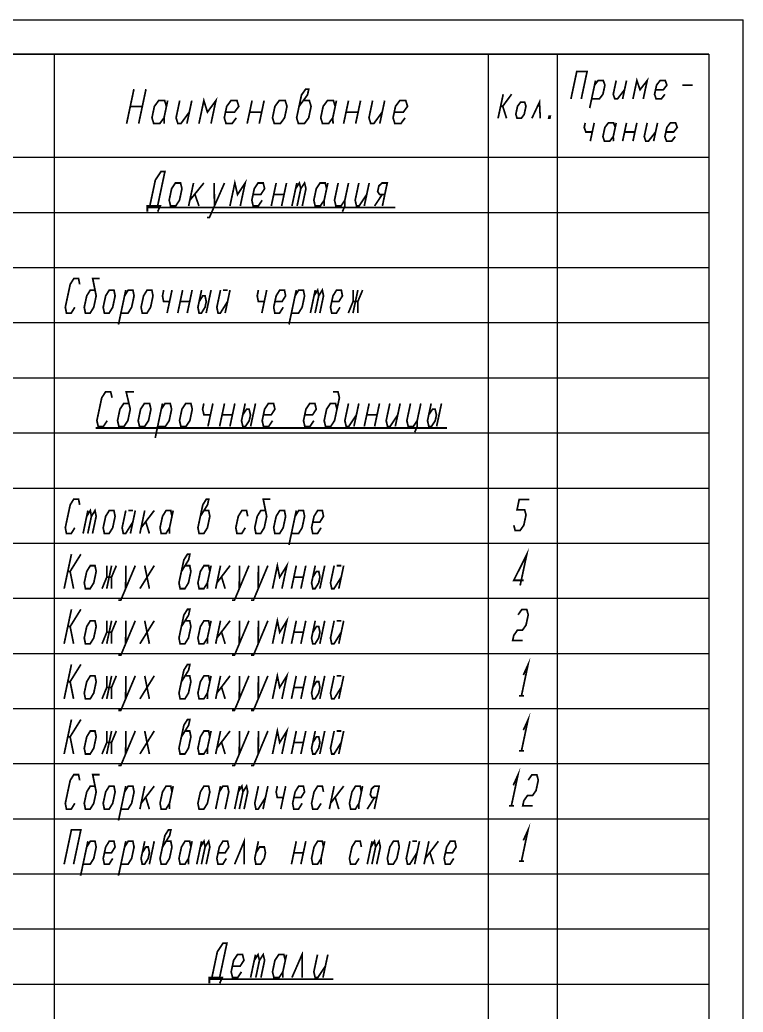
# Model space of a CAD drawing. Header units: millimetres. Extents: x 0 to 210, y 0 to 297.
# Drawn here: x 105 to 210, y 153 to 297 of the extents above; entities that cross this region are included whole.
import ezdxf

# ---------------------------------------------------------------- set-up
doc = ezdxf.new("R2010")
doc.units = ezdxf.units.MM
doc.header["$LTSCALE"] = 19.36
doc.layers.get('0').update_dxf_attribs({"linetype": 'CONTINUOUS'})

msp = doc.modelspace()

# ---------------------------------------------------------------- linework, layer by layer
at = {"color": 7, "linetype": 'CONTINUOUS'}
for p, q in [((0, 297), (210, 297)), ((210, 0), (210, 297)), ((205, 292), (20, 292)), ((20, 292), (205, 292)), ((110, 292), (110, 53)), ((173, 292), (173, 53)), ((183, 292), (183, 53)), ((205, 292), (205, 53)), ((205, 292), (205, 5)), ((205, 277), (20, 277)), ((205, 269), (20, 269)), ((205, 269), (20, 269)), ((110, 269), (110, 45)), ((173, 269), (173, 45)), ((183, 269), (183, 45)), ((205, 269), (205, 45)), ((205, 261), (20, 261)), ((205, 261), (20, 261)), ((205, 253), (20, 253)), ((205, 253), (20, 253)), ((205, 245), (20, 245)), ((205, 245), (20, 245)), ((205, 237), (20, 237)), ((205, 237), (20, 237)), ((205, 229), (20, 229)), ((205, 229), (20, 229)), ((205, 221), (20, 221)), ((205, 221), (20, 221)), ((205, 213), (20, 213)), ((205, 213), (20, 213)), ((205, 205), (20, 205)), ((205, 205), (20, 205)), ((205, 197), (20, 197)), ((205, 197), (20, 197)), ((205, 189), (20, 189)), ((205, 189), (20, 189)), ((205, 181), (20, 181)), ((205, 181), (20, 181)), ((205, 173), (20, 173)), ((205, 173), (20, 173)), ((205, 165), (20, 165)), ((205, 165), (20, 165)), ((205, 157), (20, 157)), ((205, 157), (20, 157))]:
    msp.add_line(p, q, dxfattribs=at)
at = {"color": 2, "linetype": 'CONTINUOUS', "const_width": 0.25}
for points in [[(185, 285.52), (185.85, 289.52), (187.35, 289.52), (186.5, 285.52)], [(187.72, 284.19), (188.57, 288.19)], [(188, 285.52), (189.12, 285.52), (189.64, 286.19), (189.93, 287.52), (189.69, 288.19), (188.94, 288.19), (188.43, 287.52)], [(191.57, 288.19), (191.14, 286.19), (191.38, 285.52), (191.75, 285.52), (192.78, 286.86)], [(193.07, 288.19), (192.5, 285.52)], [(194, 285.52), (194.57, 288.19), (195.03, 286.86), (196.07, 288.19), (195.5, 285.52)], [(197.28, 286.86), (198.41, 286.86), (198.93, 287.52), (198.69, 288.19), (197.94, 288.19), (197.43, 287.52), (197.14, 286.19), (197.37, 285.52), (198.12, 285.52), (198.64, 286.19)], [(120.5, 281.94), (121.56, 286.94)], [(123.31, 286.94), (122.25, 281.94)], [(145.53, 284.44), (146.76, 286.11), (146.94, 286.94), (146.5, 286.94), (145.89, 286.11), (145.18, 282.78), (145.44, 281.94), (146.31, 281.94), (146.93, 282.78), (147.28, 284.44), (147.02, 285.28), (146.15, 285.28)], [(201.18, 287.52), (202.68, 287.52)], [(126.28, 284.44), (126.02, 285.28), (125.15, 285.28), (124.53, 284.44), (124.18, 282.78), (124.44, 281.94), (125.31, 281.94), (125.93, 282.78)], [(126.46, 285.28), (125.93, 282.78), (125.97, 281.94)], [(128.21, 285.28), (127.68, 282.78), (127.94, 281.94), (128.38, 281.94), (129.6, 283.61)], [(129.96, 285.28), (129.25, 281.94)], [(131, 281.94), (131.71, 285.28), (132.23, 283.61), (133.46, 285.28), (132.75, 281.94)], [(134.85, 283.61), (136.17, 283.61), (136.78, 284.44), (136.52, 285.28), (135.65, 285.28), (135.03, 284.44), (134.68, 282.78), (134.94, 281.94), (135.81, 281.94), (136.43, 282.78)], [(138, 281.94), (138.71, 285.28)], [(140.46, 285.28), (139.75, 281.94)], [(141.68, 282.78), (141.94, 281.94), (142.81, 281.94), (143.43, 282.78), (143.78, 284.44), (143.52, 285.28), (142.65, 285.28), (142.03, 284.44), (141.68, 282.78)], [(150.78, 284.44), (150.52, 285.28), (149.65, 285.28), (149.03, 284.44), (148.68, 282.78), (148.94, 281.94), (149.81, 281.94), (150.43, 282.78)], [(150.96, 285.28), (150.43, 282.78), (150.47, 281.94)], [(152, 281.94), (152.71, 285.28)], [(154.46, 285.28), (153.75, 281.94)], [(156.21, 285.28), (155.68, 282.78), (155.94, 281.94), (156.38, 281.94), (157.6, 283.61)], [(157.96, 285.28), (157.25, 281.94)], [(159.35, 283.61), (160.67, 283.61), (161.28, 284.44), (161.02, 285.28), (160.15, 285.28), (159.53, 284.44), (159.18, 282.78), (159.44, 281.94), (160.31, 281.94), (160.93, 282.78)], [(174.42, 282.71), (175.17, 286.21)], [(174.8, 284.46), (175.1, 284.46), (176.39, 286.21)], [(179.33, 282.71), (180.43, 285.04), (180.55, 282.71)], [(121.03, 284.44), (122.78, 284.44)], [(175.65, 282.71), (175.1, 284.46)], [(177, 283.29), (177.18, 282.71), (177.79, 282.71), (178.22, 283.29), (178.47, 284.46), (178.29, 285.04), (177.68, 285.04), (177.25, 284.46), (177, 283.29)], [(138.35, 283.61), (140.1, 283.61)], [(152.35, 283.61), (154.1, 283.61)], [(181.93, 282.71), (181.77, 282.71), (181.84, 283), (181.99, 283), (181.93, 282.71)], [(187.07, 282.05), (186.93, 281.39), (187.16, 280.72), (188.1, 280.72)], [(188.38, 282.05), (187.81, 279.39)], [(191.43, 281.39), (191.19, 282.05), (190.44, 282.05), (189.93, 281.39), (189.64, 280.05), (189.87, 279.39), (190.63, 279.39), (191.14, 280.05)], [(191.57, 282.05), (191.14, 280.05), (191.19, 279.39)], [(192.5, 279.39), (193.07, 282.05)], [(194.57, 282.05), (194, 279.39)], [(196.07, 282.05), (195.64, 280.05), (195.87, 279.39), (196.25, 279.39), (197.28, 280.72)], [(197.57, 282.05), (197, 279.39)], [(198.78, 280.72), (199.91, 280.72), (200.43, 281.39), (200.19, 282.05), (199.44, 282.05), (198.93, 281.39), (198.64, 280.05), (198.88, 279.39), (199.63, 279.39), (200.14, 280.05)], [(192.78, 280.72), (194.28, 280.72)], [(123.87, 269.99), (124.67, 273.74), (125.5, 274.99), (126.06, 274.99), (125, 269.99)], [(135.5, 269.99), (136.21, 273.32), (136.6, 271.65), (137.71, 273.32), (137, 269.99)], [(126.68, 270.82), (126.88, 269.99), (127.63, 269.99), (128.18, 270.82), (128.53, 272.49), (128.33, 273.32), (127.58, 273.32), (127.03, 272.49), (126.68, 270.82)], [(130.21, 273.32), (129.5, 269.99)], [(129.68, 270.82), (131.71, 273.32)], [(132.15, 268.32), (132.52, 268.32), (134.71, 273.32)], [(133.21, 273.32), (133.25, 269.99)], [(138.85, 271.65), (139.98, 271.65), (140.53, 272.49), (140.33, 273.32), (139.58, 273.32), (139.03, 272.49), (138.68, 270.82), (138.87, 269.99), (139.62, 269.99), (140.18, 270.82)], [(141.5, 269.99), (142.21, 273.32)], [(143.71, 273.32), (143, 269.99)], [(144.5, 269.99), (145.21, 273.32)], [(145.03, 272.49), (145.58, 273.32), (145.78, 272.49), (145.25, 269.99)], [(145.78, 272.49), (146.33, 273.32), (146.53, 272.49), (146, 269.99)], [(149.53, 272.49), (149.33, 273.32), (148.58, 273.32), (148.03, 272.49), (147.68, 270.82), (147.87, 269.99), (148.62, 269.99), (149.18, 270.82)], [(149.71, 273.32), (149.18, 270.82), (149.19, 269.99)], [(151.21, 273.32), (150.68, 270.82), (150.88, 269.99), (151.63, 269.99), (152.18, 270.82), (152.19, 269.99), (151.82, 269.15)], [(152.71, 273.32), (152.18, 270.82)], [(154.21, 273.32), (153.68, 270.82), (153.87, 269.99), (154.25, 269.99), (155.35, 271.65)], [(155.71, 273.32), (155, 269.99)], [(157.63, 269.99), (158.33, 273.32), (157.58, 273.32), (157.12, 272.9), (156.94, 272.07), (157.23, 271.65), (157.98, 271.65)], [(130.42, 271.65), (131, 269.99)], [(141.85, 271.65), (143.35, 271.65)], [(156.5, 269.99), (157.6, 271.65)], [(123.51, 269.15), (123.5, 269.99), (125.38, 269.99), (125.01, 269.15)], [(123.5, 269.76), (159.5, 269.76)], [(113.69, 258.61), (113.52, 259.44), (112.83, 259.44), (112.31, 258.61), (111.6, 255.28), (111.77, 254.44), (112.46, 254.44), (112.98, 255.28)], [(115.91, 257.78), (115.23, 257.78), (114.71, 256.94), (114.35, 255.28), (114.52, 254.44), (115.21, 254.44), (115.73, 255.28), (116.08, 256.94), (115.58, 259.44), (116.61, 259.44)], [(117.1, 255.28), (117.27, 254.44), (117.96, 254.44), (118.48, 255.28), (118.83, 256.94), (118.66, 257.78), (117.98, 257.78), (117.46, 256.94), (117.1, 255.28)], [(119.32, 252.78), (120.38, 257.78)], [(119.68, 254.44), (120.71, 254.44), (121.23, 255.28), (121.58, 256.94), (121.41, 257.78), (120.73, 257.78), (120.21, 256.94)], [(122.6, 255.28), (122.77, 254.44), (123.46, 254.44), (123.98, 255.28), (124.33, 256.94), (124.16, 257.78), (123.48, 257.78), (122.96, 256.94), (122.6, 255.28)], [(125.88, 257.78), (125.71, 256.94), (125.87, 256.11), (126.73, 256.11)], [(127.09, 257.78), (126.38, 254.44)], [(127.93, 254.44), (128.63, 257.78)], [(130.01, 257.78), (129.3, 254.44)], [(131.38, 257.78), (130.85, 255.28), (131.02, 254.44), (131.36, 254.44), (131.88, 255.28), (132.06, 256.11), (131.89, 256.94), (131.55, 256.94), (131.03, 256.11)], [(132.76, 257.78), (132.05, 254.44)], [(134.13, 257.78), (133.6, 255.28), (133.77, 254.44), (134.11, 254.44), (135.15, 256.11)], [(134.48, 257.78), (135.16, 257.78)], [(135.51, 257.78), (134.8, 254.44)], [(139.63, 257.78), (139.46, 256.94), (139.62, 256.11), (140.48, 256.11)], [(140.84, 257.78), (140.13, 254.44)], [(142.03, 256.11), (143.06, 256.11), (143.58, 256.94), (143.41, 257.78), (142.73, 257.78), (142.21, 256.94), (141.85, 255.28), (142.02, 254.44), (142.71, 254.44), (143.23, 255.28)], [(144.07, 252.78), (145.13, 257.78)], [(144.43, 254.44), (145.46, 254.44), (145.98, 255.28), (146.33, 256.94), (146.16, 257.78), (145.48, 257.78), (144.96, 256.94)], [(147.18, 254.44), (147.88, 257.78)], [(147.71, 256.94), (148.23, 257.78), (148.39, 256.94), (147.86, 254.44)], [(148.39, 256.94), (148.91, 257.78), (149.08, 256.94), (148.55, 254.44)], [(150.28, 256.11), (151.31, 256.11), (151.83, 256.94), (151.66, 257.78), (150.98, 257.78), (150.46, 256.94), (150.1, 255.28), (150.27, 254.44), (150.96, 254.44), (151.48, 255.28)], [(152.68, 254.44), (153.37, 256.11), (153.38, 257.78)], [(154.07, 257.78), (153.36, 254.44)], [(154.76, 257.78), (154.06, 256.11), (154.05, 254.44)], [(128.28, 256.11), (129.65, 256.11)], [(153.37, 256.11), (154.06, 256.11)], [(118.39, 242.15), (118.19, 242.99), (117.44, 242.99), (116.89, 242.15), (116.18, 238.82), (116.38, 237.99), (117.13, 237.99), (117.68, 238.82)], [(120.83, 241.32), (120.08, 241.32), (119.53, 240.49), (119.18, 238.82), (119.38, 237.99), (120.12, 237.99), (120.68, 238.82), (121.03, 240.49), (120.44, 242.99), (121.56, 242.99)], [(151.03, 240.49), (150.83, 241.32), (150.08, 241.32), (149.53, 240.49), (149.18, 238.82), (149.38, 237.99), (150.13, 237.99), (150.68, 238.82), (151.39, 242.15), (151.19, 242.99), (150.44, 242.99)], [(122.18, 238.82), (122.37, 237.99), (123.12, 237.99), (123.68, 238.82), (124.03, 240.49), (123.83, 241.32), (123.08, 241.32), (122.53, 240.49), (122.18, 238.82)], [(124.65, 236.32), (125.71, 241.32)], [(125, 237.99), (126.13, 237.99), (126.68, 238.82), (127.03, 240.49), (126.83, 241.32), (126.08, 241.32), (125.53, 240.49)], [(128.18, 238.82), (128.38, 237.99), (129.12, 237.99), (129.68, 238.82), (130.03, 240.49), (129.83, 241.32), (129.08, 241.32), (128.53, 240.49), (128.18, 238.82)], [(131.71, 241.32), (131.53, 240.49), (131.73, 239.65), (132.67, 239.65)], [(133.02, 241.32), (132.31, 237.99)], [(134, 237.99), (134.71, 241.32)], [(136.21, 241.32), (135.5, 237.99)], [(137.71, 241.32), (137.18, 238.82), (137.37, 237.99), (137.75, 237.99), (138.3, 238.82), (138.48, 239.65), (138.28, 240.49), (137.91, 240.49), (137.35, 239.65)], [(139.21, 241.32), (138.5, 237.99)], [(140.35, 239.65), (141.48, 239.65), (142.03, 240.49), (141.83, 241.32), (141.08, 241.32), (140.53, 240.49), (140.18, 238.82), (140.37, 237.99), (141.13, 237.99), (141.68, 238.82)], [(146.35, 239.65), (147.48, 239.65), (148.03, 240.49), (147.83, 241.32), (147.08, 241.32), (146.53, 240.49), (146.18, 238.82), (146.37, 237.99), (147.12, 237.99), (147.68, 238.82)], [(152.71, 241.32), (152.18, 238.82), (152.38, 237.99), (152.75, 237.99), (153.85, 239.65)], [(154.21, 241.32), (153.5, 237.99)], [(155, 237.99), (155.71, 241.32)], [(157.21, 241.32), (156.5, 237.99)], [(158.71, 241.32), (158.18, 238.82), (158.38, 237.99), (158.75, 237.99), (159.85, 239.65)], [(160.21, 241.32), (159.5, 237.99)], [(161.71, 241.32), (161.18, 238.82), (161.38, 237.99), (162.12, 237.99), (162.68, 238.82), (162.69, 237.99), (162.32, 237.15)], [(163.21, 241.32), (162.68, 238.82)], [(164.71, 241.32), (164.18, 238.82), (164.37, 237.99), (164.75, 237.99), (165.3, 238.82), (165.48, 239.65), (165.28, 240.49), (164.91, 240.49), (164.35, 239.65)], [(166.21, 241.32), (165.5, 237.99)], [(134.35, 239.65), (135.85, 239.65)], [(155.35, 239.65), (156.85, 239.65)], [(116, 237.76), (167, 237.76)], [(113.69, 226.61), (113.52, 227.44), (112.83, 227.44), (112.31, 226.61), (111.6, 223.28), (111.77, 222.44), (112.46, 222.44), (112.98, 223.28)], [(131.21, 224.94), (132.25, 226.61), (132.43, 227.44), (132.08, 227.44), (131.56, 226.61), (130.85, 223.28), (131.02, 222.44), (131.71, 222.44), (132.23, 223.28), (132.58, 224.94), (132.41, 225.78), (131.73, 225.78)], [(140.66, 225.78), (139.98, 225.78), (139.46, 224.94), (139.1, 223.28), (139.27, 222.44), (139.96, 222.44), (140.48, 223.28), (140.83, 224.94), (140.33, 227.44), (141.36, 227.44)], [(176.7, 223.65), (176.9, 222.9), (177.63, 222.9), (178.16, 223.65), (178.48, 225.15), (178.27, 225.9), (177.18, 225.9), (177.49, 227.4), (178.96, 227.4)], [(114.18, 222.44), (114.88, 225.78)], [(114.71, 224.94), (115.23, 225.78), (115.39, 224.94), (114.86, 222.44)], [(115.39, 224.94), (115.91, 225.78), (116.08, 224.94), (115.55, 222.44)], [(117.1, 223.28), (117.27, 222.44), (117.96, 222.44), (118.48, 223.28), (118.83, 224.94), (118.66, 225.78), (117.98, 225.78), (117.46, 224.94), (117.1, 223.28)], [(120.38, 225.78), (119.85, 223.28), (120.02, 222.44), (120.36, 222.44), (121.4, 224.11)], [(120.73, 225.78), (121.41, 225.78)], [(121.76, 225.78), (121.05, 222.44)], [(123.13, 225.78), (122.43, 222.44)], [(122.6, 223.28), (124.51, 225.78)], [(127.08, 224.94), (126.91, 225.78), (126.23, 225.78), (125.71, 224.94), (125.35, 223.28), (125.52, 222.44), (126.21, 222.44), (126.73, 223.28)], [(127.26, 225.78), (126.73, 223.28), (126.72, 222.44)], [(138.08, 224.94), (137.91, 225.78), (137.23, 225.78), (136.71, 224.94), (136.35, 223.28), (136.52, 222.44), (137.21, 222.44), (137.73, 223.28)], [(141.85, 223.28), (142.02, 222.44), (142.71, 222.44), (143.23, 223.28), (143.58, 224.94), (143.41, 225.78), (142.73, 225.78), (142.21, 224.94), (141.85, 223.28)], [(144.07, 220.78), (145.13, 225.78)], [(144.43, 222.44), (145.46, 222.44), (145.98, 223.28), (146.33, 224.94), (146.16, 225.78), (145.48, 225.78), (144.96, 224.94)], [(147.53, 224.11), (148.56, 224.11), (149.08, 224.94), (148.91, 225.78), (148.23, 225.78), (147.71, 224.94), (147.35, 223.28), (147.52, 222.44), (148.21, 222.44), (148.73, 223.28)], [(123.29, 224.11), (123.8, 222.44)], [(111.43, 214.44), (112.49, 219.44)], [(111.96, 216.94), (112.3, 216.94), (113.86, 219.44)], [(128.46, 216.94), (129.5, 218.61), (129.68, 219.44), (129.33, 219.44), (128.81, 218.61), (128.1, 215.28), (128.27, 214.44), (128.96, 214.44), (129.48, 215.28), (129.83, 216.94), (129.66, 217.78), (128.98, 217.78)], [(177.63, 214.9), (178.59, 219.4), (176.7, 215.65), (178.16, 215.65)], [(114.35, 215.28), (114.52, 214.44), (115.21, 214.44), (115.73, 215.28), (116.08, 216.94), (115.91, 217.78), (115.23, 217.78), (114.71, 216.94), (114.35, 215.28)], [(116.93, 214.44), (117.62, 216.11), (117.63, 217.78)], [(118.32, 217.78), (117.61, 214.44)], [(119.01, 217.78), (118.31, 216.11), (118.3, 214.44)], [(119.32, 212.78), (119.66, 212.78), (121.76, 217.78)], [(120.38, 217.78), (120.36, 214.44)], [(122.43, 214.44), (124.51, 217.78)], [(123.13, 217.78), (123.8, 214.44)], [(132.58, 216.94), (132.41, 217.78), (131.73, 217.78), (131.21, 216.94), (130.85, 215.28), (131.02, 214.44), (131.71, 214.44), (132.23, 215.28)], [(132.76, 217.78), (132.23, 215.28), (132.22, 214.44)], [(134.13, 217.78), (133.43, 214.44)], [(133.6, 215.28), (135.51, 217.78)], [(135.82, 212.78), (136.16, 212.78), (138.26, 217.78)], [(136.88, 217.78), (136.86, 214.44)], [(138.57, 212.78), (138.91, 212.78), (141.01, 217.78)], [(139.63, 217.78), (139.61, 214.44)], [(141.68, 214.44), (142.38, 217.78), (142.72, 216.11), (143.76, 217.78), (143.05, 214.44)], [(144.43, 214.44), (145.13, 217.78)], [(146.51, 217.78), (145.8, 214.44)], [(147.88, 217.78), (147.35, 215.28), (147.52, 214.44), (147.86, 214.44), (148.38, 215.28), (148.56, 216.11), (148.39, 216.94), (148.05, 216.94), (147.53, 216.11)], [(149.26, 217.78), (148.55, 214.44)], [(150.63, 217.78), (150.1, 215.28), (150.27, 214.44), (150.61, 214.44), (151.65, 216.11)], [(150.98, 217.78), (151.66, 217.78)], [(152.01, 217.78), (151.3, 214.44)], [(112.8, 214.44), (112.3, 216.94)], [(117.62, 216.11), (118.31, 216.11)], [(134.29, 216.11), (134.8, 214.44)], [(144.78, 216.11), (146.15, 216.11)], [(111.43, 206.44), (112.49, 211.44)], [(111.96, 208.94), (112.3, 208.94), (113.86, 211.44)], [(128.46, 208.94), (129.5, 210.61), (129.68, 211.44), (129.33, 211.44), (128.81, 210.61), (128.1, 207.28), (128.27, 206.44), (128.96, 206.44), (129.48, 207.28), (129.83, 208.94), (129.66, 209.78), (128.98, 209.78)], [(141.68, 206.44), (142.38, 209.78), (142.72, 208.11), (143.76, 209.78), (143.05, 206.44)], [(177.33, 210.65), (177.86, 211.4), (178.59, 211.4), (178.8, 210.65), (178.48, 209.15), (177.95, 208.4), (177.22, 208.4), (176.7, 207.65), (176.54, 206.9), (178, 206.9)], [(112.8, 206.44), (112.3, 208.94)], [(114.35, 207.28), (114.52, 206.44), (115.21, 206.44), (115.73, 207.28), (116.08, 208.94), (115.91, 209.78), (115.23, 209.78), (114.71, 208.94), (114.35, 207.28)], [(116.93, 206.44), (117.62, 208.11), (117.63, 209.78)], [(118.32, 209.78), (117.61, 206.44)], [(119.01, 209.78), (118.31, 208.11), (118.3, 206.44)], [(119.32, 204.78), (119.66, 204.78), (121.76, 209.78)], [(120.38, 209.78), (120.36, 206.44)], [(122.43, 206.44), (124.51, 209.78)], [(123.13, 209.78), (123.8, 206.44)], [(132.58, 208.94), (132.41, 209.78), (131.73, 209.78), (131.21, 208.94), (130.85, 207.28), (131.02, 206.44), (131.71, 206.44), (132.23, 207.28)], [(132.76, 209.78), (132.23, 207.28), (132.22, 206.44)], [(134.13, 209.78), (133.43, 206.44)], [(133.6, 207.28), (135.51, 209.78)], [(135.82, 204.78), (136.16, 204.78), (138.26, 209.78)], [(136.88, 209.78), (136.86, 206.44)], [(138.57, 204.78), (138.91, 204.78), (141.01, 209.78)], [(139.63, 209.78), (139.61, 206.44)], [(144.43, 206.44), (145.13, 209.78)], [(146.51, 209.78), (145.8, 206.44)], [(147.88, 209.78), (147.35, 207.28), (147.52, 206.44), (147.86, 206.44), (148.38, 207.28), (148.56, 208.11), (148.39, 208.94), (148.05, 208.94), (147.53, 208.11)], [(149.26, 209.78), (148.55, 206.44)], [(150.63, 209.78), (150.1, 207.28), (150.27, 206.44), (150.61, 206.44), (151.65, 208.11)], [(150.98, 209.78), (151.66, 209.78)], [(152.01, 209.78), (151.3, 206.44)], [(117.62, 208.11), (118.31, 208.11)], [(134.29, 208.11), (134.8, 206.44)], [(144.78, 208.11), (146.15, 208.11)], [(111.43, 198.44), (112.49, 203.44)], [(111.96, 200.94), (112.3, 200.94), (113.86, 203.44)], [(128.46, 200.94), (129.5, 202.61), (129.68, 203.44), (129.33, 203.44), (128.81, 202.61), (128.1, 199.28), (128.27, 198.44), (128.96, 198.44), (129.48, 199.28), (129.83, 200.94), (129.66, 201.78), (128.98, 201.78)], [(178.09, 201.9), (178.77, 203.4), (177.82, 198.9)], [(114.35, 199.28), (114.52, 198.44), (115.21, 198.44), (115.73, 199.28), (116.08, 200.94), (115.91, 201.78), (115.23, 201.78), (114.71, 200.94), (114.35, 199.28)], [(116.93, 198.44), (117.62, 200.11), (117.63, 201.78)], [(118.32, 201.78), (117.61, 198.44)], [(119.01, 201.78), (118.31, 200.11), (118.3, 198.44)], [(119.32, 196.78), (119.66, 196.78), (121.76, 201.78)], [(120.38, 201.78), (120.36, 198.44)], [(122.43, 198.44), (124.51, 201.78)], [(123.13, 201.78), (123.8, 198.44)], [(132.58, 200.94), (132.41, 201.78), (131.73, 201.78), (131.21, 200.94), (130.85, 199.28), (131.02, 198.44), (131.71, 198.44), (132.23, 199.28)], [(132.76, 201.78), (132.23, 199.28), (132.22, 198.44)], [(134.13, 201.78), (133.43, 198.44)], [(133.6, 199.28), (135.51, 201.78)], [(135.82, 196.78), (136.16, 196.78), (138.26, 201.78)], [(136.88, 201.78), (136.86, 198.44)], [(138.57, 196.78), (138.91, 196.78), (141.01, 201.78)], [(139.63, 201.78), (139.61, 198.44)], [(141.68, 198.44), (142.38, 201.78), (142.72, 200.11), (143.76, 201.78), (143.05, 198.44)], [(144.43, 198.44), (145.13, 201.78)], [(146.51, 201.78), (145.8, 198.44)], [(147.88, 201.78), (147.35, 199.28), (147.52, 198.44), (147.86, 198.44), (148.38, 199.28), (148.56, 200.11), (148.39, 200.94), (148.05, 200.94), (147.53, 200.11)], [(149.26, 201.78), (148.55, 198.44)], [(150.63, 201.78), (150.1, 199.28), (150.27, 198.44), (150.61, 198.44), (151.65, 200.11)], [(150.98, 201.78), (151.66, 201.78)], [(152.01, 201.78), (151.3, 198.44)], [(112.8, 198.44), (112.3, 200.94)], [(117.62, 200.11), (118.31, 200.11)], [(134.29, 200.11), (134.8, 198.44)], [(144.78, 200.11), (146.15, 200.11)], [(177.45, 198.9), (178.18, 198.9)], [(178.09, 193.9), (178.77, 195.4), (177.82, 190.9)], [(111.43, 190.44), (112.49, 195.44)], [(111.96, 192.94), (112.3, 192.94), (113.86, 195.44)], [(128.46, 192.94), (129.5, 194.61), (129.68, 195.44), (129.33, 195.44), (128.81, 194.61), (128.1, 191.28), (128.27, 190.44), (128.96, 190.44), (129.48, 191.28), (129.83, 192.94), (129.66, 193.78), (128.98, 193.78)], [(141.68, 190.44), (142.38, 193.78), (142.72, 192.11), (143.76, 193.78), (143.05, 190.44)], [(112.8, 190.44), (112.3, 192.94)], [(114.35, 191.28), (114.52, 190.44), (115.21, 190.44), (115.73, 191.28), (116.08, 192.94), (115.91, 193.78), (115.23, 193.78), (114.71, 192.94), (114.35, 191.28)], [(116.93, 190.44), (117.62, 192.11), (117.63, 193.78)], [(118.32, 193.78), (117.61, 190.44)], [(119.01, 193.78), (118.31, 192.11), (118.3, 190.44)], [(119.32, 188.78), (119.66, 188.78), (121.76, 193.78)], [(120.38, 193.78), (120.36, 190.44)], [(122.43, 190.44), (124.51, 193.78)], [(123.13, 193.78), (123.8, 190.44)], [(132.58, 192.94), (132.41, 193.78), (131.73, 193.78), (131.21, 192.94), (130.85, 191.28), (131.02, 190.44), (131.71, 190.44), (132.23, 191.28)], [(132.76, 193.78), (132.23, 191.28), (132.22, 190.44)], [(134.13, 193.78), (133.43, 190.44)], [(133.6, 191.28), (135.51, 193.78)], [(135.82, 188.78), (136.16, 188.78), (138.26, 193.78)], [(136.88, 193.78), (136.86, 190.44)], [(138.57, 188.78), (138.91, 188.78), (141.01, 193.78)], [(139.63, 193.78), (139.61, 190.44)], [(144.43, 190.44), (145.13, 193.78)], [(146.51, 193.78), (145.8, 190.44)], [(147.88, 193.78), (147.35, 191.28), (147.52, 190.44), (147.86, 190.44), (148.38, 191.28), (148.56, 192.11), (148.39, 192.94), (148.05, 192.94), (147.53, 192.11)], [(149.26, 193.78), (148.55, 190.44)], [(150.63, 193.78), (150.1, 191.28), (150.27, 190.44), (150.61, 190.44), (151.65, 192.11)], [(150.98, 193.78), (151.66, 193.78)], [(152.01, 193.78), (151.3, 190.44)], [(117.62, 192.11), (118.31, 192.11)], [(134.29, 192.11), (134.8, 190.44)], [(144.78, 192.11), (146.15, 192.11)], [(177.45, 190.9), (178.18, 190.9)], [(113.69, 186.61), (113.52, 187.44), (112.83, 187.44), (112.31, 186.61), (111.6, 183.28), (111.77, 182.44), (112.46, 182.44), (112.98, 183.28)], [(115.91, 185.78), (115.23, 185.78), (114.71, 184.94), (114.35, 183.28), (114.52, 182.44), (115.21, 182.44), (115.73, 183.28), (116.08, 184.94), (115.58, 187.44), (116.61, 187.44)], [(176.63, 185.9), (177.31, 187.4), (176.35, 182.9)], [(178.8, 186.65), (179.32, 187.4), (180.05, 187.4), (180.26, 186.65), (179.94, 185.15), (179.42, 184.4), (178.68, 184.4), (178.16, 183.65), (178, 182.9), (179.46, 182.9)], [(117.1, 183.28), (117.27, 182.44), (117.96, 182.44), (118.48, 183.28), (118.83, 184.94), (118.66, 185.78), (117.98, 185.78), (117.46, 184.94), (117.1, 183.28)], [(119.32, 180.78), (120.38, 185.78)], [(119.68, 182.44), (120.71, 182.44), (121.23, 183.28), (121.58, 184.94), (121.41, 185.78), (120.73, 185.78), (120.21, 184.94)], [(123.13, 185.78), (122.43, 182.44)], [(122.6, 183.28), (124.51, 185.78)], [(127.08, 184.94), (126.91, 185.78), (126.23, 185.78), (125.71, 184.94), (125.35, 183.28), (125.52, 182.44), (126.21, 182.44), (126.73, 183.28)], [(127.26, 185.78), (126.73, 183.28), (126.72, 182.44)], [(130.85, 183.28), (131.02, 182.44), (131.71, 182.44), (132.23, 183.28), (132.58, 184.94), (132.41, 185.78), (131.73, 185.78), (131.21, 184.94), (130.85, 183.28)], [(133.43, 182.44), (134.13, 185.78)], [(133.96, 184.94), (134.48, 185.78), (135.16, 185.78), (135.33, 184.94), (134.8, 182.44)], [(136.18, 182.44), (136.88, 185.78)], [(136.71, 184.94), (137.23, 185.78), (137.39, 184.94), (136.86, 182.44)], [(137.39, 184.94), (137.91, 185.78), (138.08, 184.94), (137.55, 182.44)], [(139.63, 185.78), (139.1, 183.28), (139.27, 182.44), (139.61, 182.44), (140.65, 184.11)], [(141.01, 185.78), (140.3, 182.44)], [(142.38, 185.78), (142.21, 184.94), (142.37, 184.11), (143.23, 184.11)], [(143.59, 185.78), (142.88, 182.44)], [(144.78, 184.11), (145.81, 184.11), (146.33, 184.94), (146.16, 185.78), (145.48, 185.78), (144.96, 184.94), (144.6, 183.28), (144.77, 182.44), (145.46, 182.44), (145.98, 183.28)], [(149.08, 184.94), (148.91, 185.78), (148.23, 185.78), (147.71, 184.94), (147.35, 183.28), (147.52, 182.44), (148.21, 182.44), (148.73, 183.28)], [(150.63, 185.78), (149.93, 182.44)], [(150.1, 183.28), (152.01, 185.78)], [(154.58, 184.94), (154.41, 185.78), (153.73, 185.78), (153.21, 184.94), (152.85, 183.28), (153.02, 182.44), (153.71, 182.44), (154.23, 183.28)], [(154.76, 185.78), (154.23, 183.28), (154.22, 182.44)], [(156.46, 182.44), (157.16, 185.78), (156.48, 185.78), (156.04, 185.36), (155.87, 184.53), (156.12, 184.11), (156.81, 184.11)], [(123.29, 184.11), (123.8, 182.44)], [(150.79, 184.11), (151.3, 182.44)], [(155.43, 182.44), (156.47, 184.11)], [(175.99, 182.9), (176.72, 182.9)], [(178.09, 177.9), (178.77, 179.4), (177.82, 174.9)], [(111.43, 174.44), (112.49, 179.44), (113.86, 179.44), (112.8, 174.44)], [(125.71, 176.94), (126.75, 178.61), (126.93, 179.44), (126.58, 179.44), (126.06, 178.61), (125.35, 175.28), (125.52, 174.44), (126.21, 174.44), (126.73, 175.28), (127.08, 176.94), (126.91, 177.78), (126.23, 177.78)], [(113.82, 172.78), (114.88, 177.78)], [(114.18, 174.44), (115.21, 174.44), (115.73, 175.28), (116.08, 176.94), (115.91, 177.78), (115.23, 177.78), (114.71, 176.94)], [(117.28, 176.11), (118.31, 176.11), (118.83, 176.94), (118.66, 177.78), (117.98, 177.78), (117.46, 176.94), (117.1, 175.28), (117.27, 174.44), (117.96, 174.44), (118.48, 175.28)], [(119.32, 172.78), (120.38, 177.78)], [(119.68, 174.44), (120.71, 174.44), (121.23, 175.28), (121.58, 176.94), (121.41, 177.78), (120.73, 177.78), (120.21, 176.94)], [(123.13, 177.78), (122.6, 175.28), (122.77, 174.44), (123.11, 174.44), (123.63, 175.28), (123.81, 176.11), (123.64, 176.94), (123.3, 176.94), (122.78, 176.11)], [(124.51, 177.78), (123.8, 174.44)], [(129.83, 176.94), (129.66, 177.78), (128.98, 177.78), (128.46, 176.94), (128.1, 175.28), (128.27, 174.44), (128.96, 174.44), (129.48, 175.28)], [(130.01, 177.78), (129.48, 175.28), (129.47, 174.44)], [(130.68, 174.44), (131.38, 177.78)], [(131.21, 176.94), (131.73, 177.78), (131.89, 176.94), (131.36, 174.44)], [(131.89, 176.94), (132.41, 177.78), (132.58, 176.94), (132.05, 174.44)], [(133.78, 176.11), (134.81, 176.11), (135.33, 176.94), (135.16, 177.78), (134.48, 177.78), (133.96, 176.94), (133.6, 175.28), (133.77, 174.44), (134.46, 174.44), (134.98, 175.28)], [(136.18, 174.44), (137.57, 177.78), (137.55, 174.44)], [(139.63, 177.78), (139.1, 175.28), (139.27, 174.44), (139.96, 174.44), (140.48, 175.28), (140.65, 176.11), (140.49, 176.94), (139.8, 176.94), (139.28, 176.11)], [(144.43, 174.44), (145.13, 177.78)], [(146.51, 177.78), (145.8, 174.44)], [(149.08, 176.94), (148.91, 177.78), (148.23, 177.78), (147.71, 176.94), (147.35, 175.28), (147.52, 174.44), (148.21, 174.44), (148.73, 175.28)], [(149.26, 177.78), (148.73, 175.28), (148.72, 174.44)], [(154.58, 176.94), (154.41, 177.78), (153.73, 177.78), (153.21, 176.94), (152.85, 175.28), (153.02, 174.44), (153.71, 174.44), (154.23, 175.28)], [(155.43, 174.44), (156.13, 177.78)], [(155.96, 176.94), (156.48, 177.78), (156.64, 176.94), (156.11, 174.44)], [(156.64, 176.94), (157.16, 177.78), (157.33, 176.94), (156.8, 174.44)], [(158.35, 175.28), (158.52, 174.44), (159.21, 174.44), (159.73, 175.28), (160.08, 176.94), (159.91, 177.78), (159.23, 177.78), (158.71, 176.94), (158.35, 175.28)], [(161.63, 177.78), (161.1, 175.28), (161.27, 174.44), (161.61, 174.44), (162.65, 176.11)], [(161.98, 177.78), (162.66, 177.78)], [(163.01, 177.78), (162.3, 174.44)], [(164.38, 177.78), (163.68, 174.44)], [(163.85, 175.28), (165.76, 177.78)], [(166.78, 176.11), (167.81, 176.11), (168.33, 176.94), (168.16, 177.78), (167.48, 177.78), (166.96, 176.94), (166.6, 175.28), (166.77, 174.44), (167.46, 174.44), (167.98, 175.28)], [(144.78, 176.11), (146.15, 176.11)], [(164.54, 176.11), (165.05, 174.44)], [(177.45, 174.9), (178.18, 174.9)], [(132.88, 157.99), (133.67, 161.74), (134.5, 162.99), (135.06, 162.99), (134, 157.99)], [(135.85, 159.65), (136.98, 159.65), (137.53, 160.49), (137.33, 161.32), (136.58, 161.32), (136.03, 160.49), (135.68, 158.82), (135.88, 157.99), (136.62, 157.99), (137.18, 158.82)], [(138.5, 157.99), (139.21, 161.32)], [(139.03, 160.49), (139.58, 161.32), (139.78, 160.49), (139.25, 157.99)], [(139.78, 160.49), (140.33, 161.32), (140.53, 160.49), (140, 157.99)], [(143.53, 160.49), (143.33, 161.32), (142.58, 161.32), (142.03, 160.49), (141.68, 158.82), (141.88, 157.99), (142.63, 157.99), (143.18, 158.82)], [(143.71, 161.32), (143.18, 158.82), (143.19, 157.99)], [(144.5, 157.99), (145.96, 161.32), (146, 157.99)], [(148.21, 161.32), (147.68, 158.82), (147.87, 157.99), (148.25, 157.99), (149.35, 159.65)], [(149.71, 161.32), (149, 157.99)], [(132.51, 157.15), (132.5, 157.99), (134.38, 157.99), (134.01, 157.15)], [(132.5, 157.76), (150.5, 157.76)]]:
    msp.add_lwpolyline(points, dxfattribs=at)

doc.saveas('drawing.dxf')
